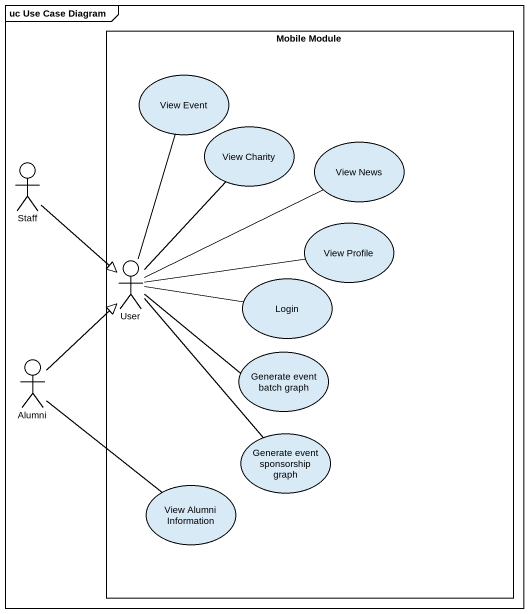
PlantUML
@startuml
mainframe uc Use Case Diagram
rectangle "Mobile Module" as Mobile_Module {
  usecase "View Event" as View_Event
  usecase "View Charity" as View_Charity
  usecase "View News" as View_News
  usecase "View Profile" as View_Profile
  actor User
  usecase Login
  usecase "Generate event batch graph" as Generate_event_batch_graph
  usecase "Generate event sponsorship graph" as Generate_event_sponsorship
  usecase "View Alumni Information" as View_Alumni_Information
}
actor Staff
actor Alumni
Staff --|> User
User -up- View_Event
User -up- View_Charity
User -right- View_News
User -right- View_Profile
User -right- Login
User -right- Generate_event_batch_graph
User -- Generate_event_sponsorship
Alumni -up-|> User
Alumni -- View_Alumni_Information
@enduml
